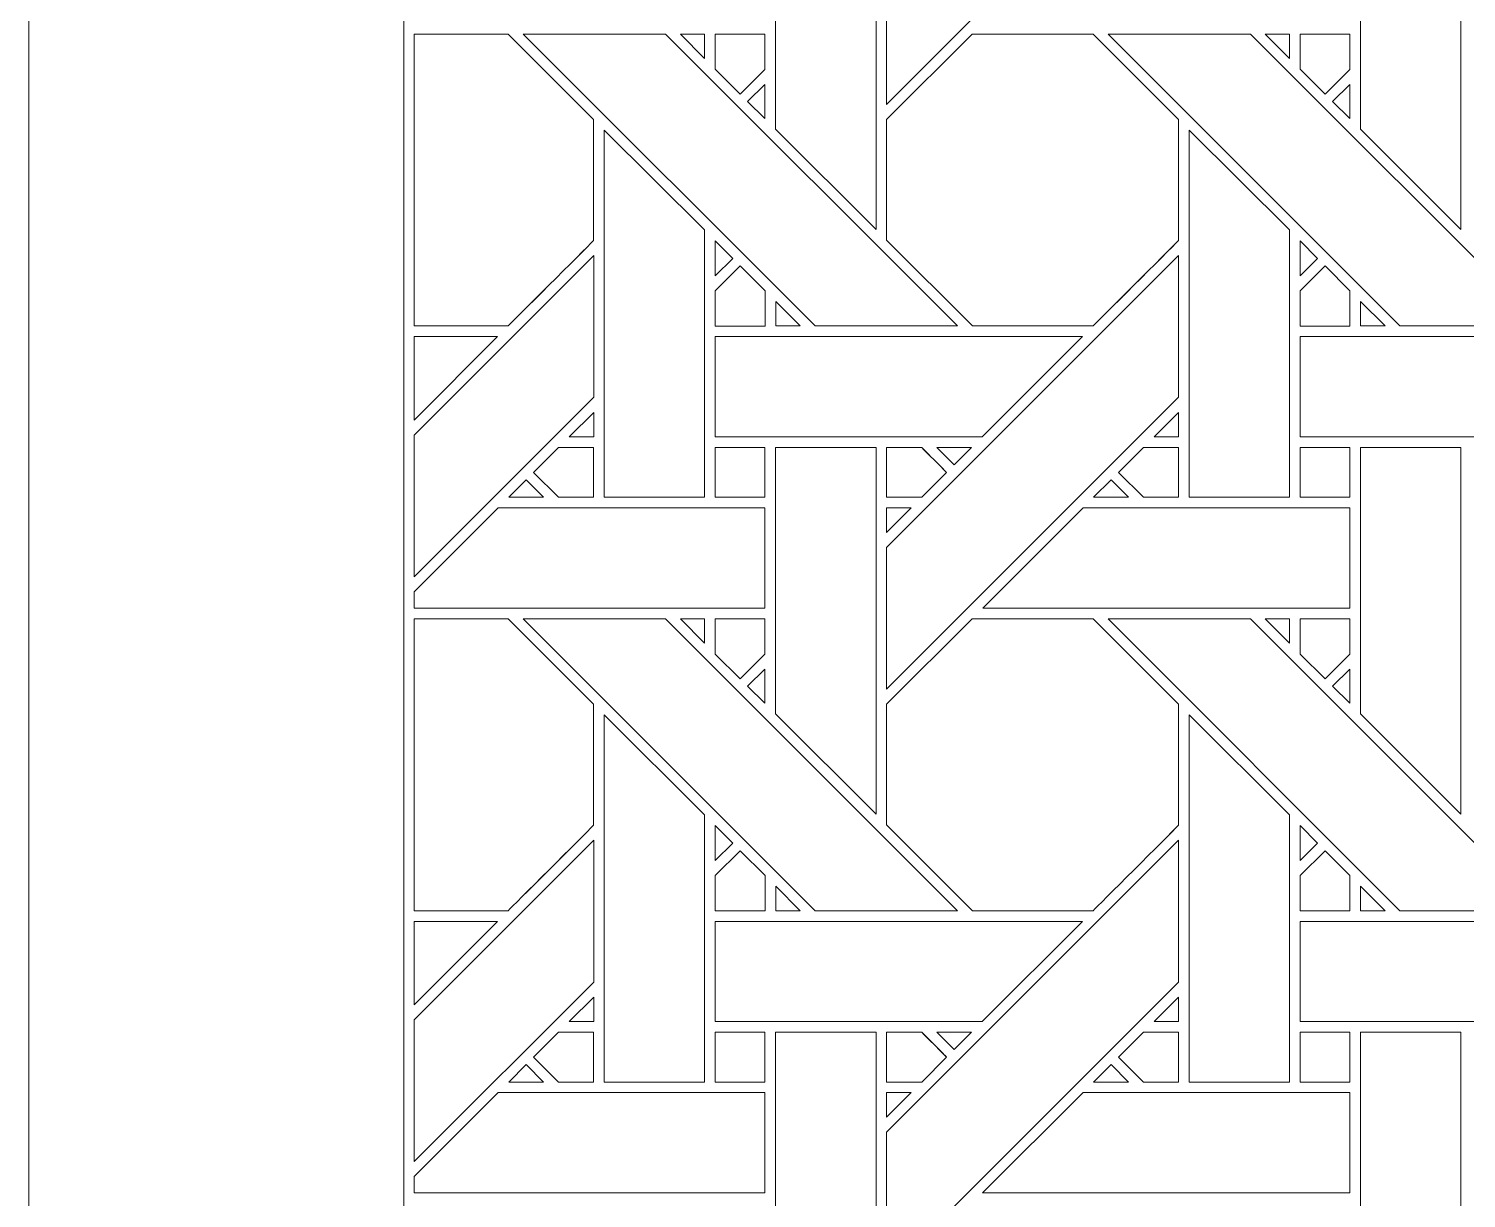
# Model space of a CAD drawing. Header units: inches. Extents: x 8.38 to 16.38, y 5.09 to 13.09.
# Drawn here: x 8.383 to 10.714, y 6.968 to 8.866 of the extents above; entities that cross this region are included whole.
import ezdxf

# ---------------------------------------------------------------- set-up
doc = ezdxf.new("R2010")
doc.units = ezdxf.units.IN
doc.header["$MEASUREMENT"] = 0
doc.layers.add('Design', color=7, linetype='Continuous', lineweight=0)

msp = doc.modelspace()

# ---------------------------------------------------------------- linework, layer by layer
at = {"layer": 'Design'}
for points, knots in [([(8.3829, 13.0948), (8.3829, 13.0948), (8.3829, 5.0948), (8.3829, 5.0948), (8.3829, 5.0948), (16.3829, 5.0948), (16.3829, 5.0948), (16.3829, 5.0948), (16.3829, 13.0948), (16.3829, 13.0948), (16.3829, 13.0948), (8.3829, 13.0948), (8.3829, 13.0948)], [0, 0, 0, 0, 1, 1, 1, 2, 2, 2, 3, 3, 3, 4, 4, 4, 4]), ([(8.9912, 12.4864), (8.9912, 12.4864), (8.9912, 5.7031), (8.9912, 5.7031), (8.9912, 5.7031), (15.7745, 5.7031), (15.7745, 5.7031), (15.7745, 5.7031), (15.7745, 12.4864), (15.7745, 12.4864), (15.7745, 12.4864), (8.9912, 12.4864), (8.9912, 12.4864)], [0, 0, 0, 0, 1, 1, 1, 2, 2, 2, 3, 3, 3, 4, 4, 4, 4]), ([(9.7742, 8.9731), (9.7742, 8.9731), (10.2479, 9.4467), (10.2479, 9.4467), (10.2479, 9.4467), (10.2479, 9.2166), (10.2479, 9.2166), (10.2479, 9.2166), (9.7742, 8.743), (9.7742, 8.743), (9.7742, 8.743), (9.7742, 8.9731), (9.7742, 8.9731)], [0, 0, 0, 0, 1, 1, 1, 2, 2, 2, 3, 3, 3, 4, 4, 4, 4]), ([(9.7571, 9.1352), (9.7571, 9.1352), (9.7571, 8.5401), (9.7571, 8.5401), (9.7571, 8.5401), (9.5942, 8.703), (9.5942, 8.703), (9.5942, 8.703), (9.5942, 9.1352), (9.5942, 9.1352), (9.5942, 9.1352), (9.7571, 9.1352), (9.7571, 9.1352)], [0, 0, 0, 0, 1, 1, 1, 2, 2, 2, 3, 3, 3, 4, 4, 4, 4]), ([(10.7058, 9.1352), (10.7058, 9.1352), (10.7058, 8.5401), (10.7058, 8.5401), (10.7058, 8.5401), (10.5429, 8.703), (10.5429, 8.703), (10.5429, 8.703), (10.5429, 9.1352), (10.5429, 9.1352), (10.5429, 9.1352), (10.7058, 9.1352), (10.7058, 9.1352)], [0, 0, 0, 0, 1, 1, 1, 2, 2, 2, 3, 3, 3, 4, 4, 4, 4]), ([(9.1604, 8.8573), (9.1604, 8.8573), (9.2991, 8.7186), (9.2991, 8.7186), (9.2991, 8.7186), (9.2991, 8.5224), (9.2991, 8.5224), (9.2813, 8.5045), (9.1694, 8.3927), (9.1604, 8.3837), (9.1604, 8.3837), (9.0079, 8.3837), (9.0079, 8.3837), (9.0079, 8.3837), (9.0079, 8.8573), (9.0079, 8.8573), (9.0079, 8.8573), (9.1604, 8.8573), (9.1604, 8.8573)], [0, 0, 0, 0, 1, 1, 1, 2, 2, 2, 3, 3, 3, 4, 4, 4, 5, 5, 5, 6, 6, 6, 6]), ([(9.0079, 8.8573), (9.0079, 8.8573), (9.1604, 8.8573), (9.1604, 8.8573), (9.1604, 8.8573), (9.2991, 8.7186), (9.2991, 8.7186), (9.2991, 8.7186), (9.2991, 8.5224), (9.2991, 8.5224), (9.2811, 8.5043), (9.1692, 8.3926), (9.1604, 8.3837), (9.1604, 8.3837), (9.0079, 8.3837), (9.0079, 8.3837), (9.0079, 8.3837), (9.0079, 8.8573), (9.0079, 8.8573)], [0, 0, 0, 0, 1, 1, 1, 2, 2, 2, 3, 3, 3, 4, 4, 4, 5, 5, 5, 6, 6, 6, 6]), ([(9.4156, 8.8573), (9.4156, 8.8573), (9.8892, 8.3837), (9.8892, 8.3837), (9.8892, 8.3837), (9.6582, 8.3837), (9.6582, 8.3837), (9.6582, 8.3837), (9.1846, 8.8573), (9.1846, 8.8573), (9.1846, 8.8573), (9.4156, 8.8573), (9.4156, 8.8573)], [0, 0, 0, 0, 1, 1, 1, 2, 2, 2, 3, 3, 3, 4, 4, 4, 4]), ([(9.4791, 8.8573), (9.4791, 8.8573), (9.4791, 8.8175), (9.4791, 8.8175), (9.4791, 8.8175), (9.4397, 8.8573), (9.4397, 8.8573), (9.4397, 8.8573), (9.4791, 8.8573), (9.4791, 8.8573)], [0, 0, 0, 0, 1, 1, 1, 2, 2, 2, 3, 3, 3, 3]), ([(9.5766, 8.8573), (9.5766, 8.8573), (9.5766, 8.7997), (9.5766, 8.7997), (9.5766, 8.7997), (9.5366, 8.7598), (9.5366, 8.7598), (9.5366, 8.7598), (9.4963, 8.8001), (9.4963, 8.8001), (9.4963, 8.8001), (9.4963, 8.8573), (9.4963, 8.8573), (9.4963, 8.8573), (9.5766, 8.8573), (9.5766, 8.8573)], [0, 0, 0, 0, 1, 1, 1, 2, 2, 2, 3, 3, 3, 4, 4, 4, 5, 5, 5, 5]), ([(9.5366, 8.7598), (9.5366, 8.7598), (9.4963, 8.8001), (9.4963, 8.8001), (9.4963, 8.8001), (9.4963, 8.8573), (9.4963, 8.8573), (9.4963, 8.8573), (9.5766, 8.8573), (9.5766, 8.8573), (9.5766, 8.8573), (9.5766, 8.7997), (9.5766, 8.7997), (9.5766, 8.7997), (9.5366, 8.7598), (9.5366, 8.7598)], [0, 0, 0, 0, 1, 1, 1, 2, 2, 2, 3, 3, 3, 4, 4, 4, 5, 5, 5, 5]), ([(9.9129, 8.8573), (9.9129, 8.8573), (10.1091, 8.8573), (10.1091, 8.8573), (10.1091, 8.8573), (10.2478, 8.7186), (10.2478, 8.7186), (10.2478, 8.7186), (10.2478, 8.5224), (10.2478, 8.5224), (10.23, 8.5044), (10.1181, 8.3927), (10.1091, 8.3837), (10.1091, 8.3837), (9.9134, 8.3837), (9.9134, 8.3837), (9.9134, 8.3837), (9.7742, 8.5229), (9.7742, 8.5229), (9.7742, 8.5229), (9.7742, 8.7186), (9.7742, 8.7186), (9.7742, 8.7186), (9.9129, 8.8573), (9.9129, 8.8573)], [0, 0, 0, 0, 1, 1, 1, 2, 2, 2, 3, 3, 3, 4, 4, 4, 5, 5, 5, 6, 6, 6, 7, 7, 7, 8, 8, 8, 8]), ([(9.7742, 8.7186), (9.7742, 8.7186), (9.9129, 8.8573), (9.9129, 8.8573), (9.9129, 8.8573), (10.1091, 8.8573), (10.1091, 8.8573), (10.1091, 8.8573), (10.2478, 8.7186), (10.2478, 8.7186), (10.2478, 8.7186), (10.2478, 8.5224), (10.2478, 8.5224), (10.2302, 8.5046), (10.1183, 8.3929), (10.1091, 8.3837), (10.1091, 8.3837), (9.9134, 8.3837), (9.9134, 8.3837), (9.9134, 8.3837), (9.7742, 8.5229), (9.7742, 8.5229), (9.7742, 8.5229), (9.7742, 8.7186), (9.7742, 8.7186)], [0, 0, 0, 0, 1, 1, 1, 2, 2, 2, 3, 3, 3, 4, 4, 4, 5, 5, 5, 6, 6, 6, 7, 7, 7, 8, 8, 8, 8]), ([(10.3643, 8.8573), (10.3643, 8.8573), (10.8379, 8.3837), (10.8379, 8.3837), (10.8379, 8.3837), (10.6069, 8.3837), (10.6069, 8.3837), (10.6069, 8.3837), (10.1334, 8.8573), (10.1334, 8.8573), (10.1334, 8.8573), (10.3643, 8.8573), (10.3643, 8.8573)], [0, 0, 0, 0, 1, 1, 1, 2, 2, 2, 3, 3, 3, 4, 4, 4, 4]), ([(10.4279, 8.8573), (10.4279, 8.8573), (10.4279, 8.8175), (10.4279, 8.8175), (10.4279, 8.8175), (10.3884, 8.8573), (10.3884, 8.8573), (10.3884, 8.8573), (10.4279, 8.8573), (10.4279, 8.8573)], [0, 0, 0, 0, 1, 1, 1, 2, 2, 2, 3, 3, 3, 3]), ([(10.5253, 8.8573), (10.5253, 8.8573), (10.5253, 8.7997), (10.5253, 8.7997), (10.5253, 8.7997), (10.4854, 8.7598), (10.4854, 8.7598), (10.4854, 8.7598), (10.445, 8.8001), (10.445, 8.8001), (10.445, 8.8001), (10.445, 8.8573), (10.445, 8.8573), (10.445, 8.8573), (10.5253, 8.8573), (10.5253, 8.8573)], [0, 0, 0, 0, 1, 1, 1, 2, 2, 2, 3, 3, 3, 4, 4, 4, 5, 5, 5, 5]), ([(10.4854, 8.7598), (10.4854, 8.7598), (10.445, 8.8001), (10.445, 8.8001), (10.445, 8.8001), (10.445, 8.8573), (10.445, 8.8573), (10.445, 8.8573), (10.5253, 8.8573), (10.5253, 8.8573), (10.5253, 8.8573), (10.5253, 8.7997), (10.5253, 8.7997), (10.5253, 8.7997), (10.4854, 8.7598), (10.4854, 8.7598)], [0, 0, 0, 0, 1, 1, 1, 2, 2, 2, 3, 3, 3, 4, 4, 4, 5, 5, 5, 5]), ([(9.5766, 8.7755), (9.5766, 8.7755), (9.5766, 8.7203), (9.5766, 8.7203), (9.5766, 8.7203), (9.5488, 8.7477), (9.5488, 8.7477), (9.5488, 8.7477), (9.5766, 8.7755), (9.5766, 8.7755)], [0, 0, 0, 0, 1, 1, 1, 2, 2, 2, 3, 3, 3, 3]), ([(10.5253, 8.7755), (10.5253, 8.7755), (10.5253, 8.7203), (10.5253, 8.7203), (10.5253, 8.7203), (10.4976, 8.7477), (10.4976, 8.7477), (10.4976, 8.7477), (10.5253, 8.7755), (10.5253, 8.7755)], [0, 0, 0, 0, 1, 1, 1, 2, 2, 2, 3, 3, 3, 3]), ([(9.4791, 8.5394), (9.4791, 8.5394), (9.4791, 8.1057), (9.4791, 8.1057), (9.4791, 8.1057), (9.3163, 8.1057), (9.3163, 8.1057), (9.3163, 8.1057), (9.3163, 8.7015), (9.3163, 8.7015), (9.3163, 8.7015), (9.4791, 8.5394), (9.4791, 8.5394)], [0, 0, 0, 0, 1, 1, 1, 2, 2, 2, 3, 3, 3, 4, 4, 4, 4]), ([(10.4278, 8.5394), (10.4278, 8.5394), (10.4278, 8.1057), (10.4278, 8.1057), (10.4278, 8.1057), (10.265, 8.1057), (10.265, 8.1057), (10.265, 8.1057), (10.265, 8.7015), (10.265, 8.7015), (10.265, 8.7015), (10.4278, 8.5394), (10.4278, 8.5394)], [0, 0, 0, 0, 1, 1, 1, 2, 2, 2, 3, 3, 3, 4, 4, 4, 4]), ([(9.4964, 8.4651), (9.4964, 8.4651), (9.4964, 8.5219), (9.4964, 8.5219), (9.4964, 8.5219), (9.5246, 8.4933), (9.5246, 8.4933), (9.5246, 8.4933), (9.4964, 8.4651), (9.4964, 8.4651)], [0, 0, 0, 0, 1, 1, 1, 2, 2, 2, 3, 3, 3, 3]), ([(10.4451, 8.4651), (10.4451, 8.4651), (10.4451, 8.5219), (10.4451, 8.5219), (10.4451, 8.5219), (10.4733, 8.4933), (10.4733, 8.4933), (10.4733, 8.4933), (10.4451, 8.4651), (10.4451, 8.4651)], [0, 0, 0, 0, 1, 1, 1, 2, 2, 2, 3, 3, 3, 3]), ([(9.2992, 8.498), (9.2992, 8.498), (9.2992, 8.2679), (9.2992, 8.2679), (9.2992, 8.2679), (9.0079, 7.9766), (9.0079, 7.9766), (9.0079, 7.9766), (9.0079, 8.2067), (9.0079, 8.2067), (9.0079, 8.2067), (9.2992, 8.498), (9.2992, 8.498)], [0, 0, 0, 0, 1, 1, 1, 2, 2, 2, 3, 3, 3, 4, 4, 4, 4]), ([(9.7742, 8.0244), (9.7742, 8.0244), (10.2479, 8.498), (10.2479, 8.498), (10.2479, 8.498), (10.2479, 8.2679), (10.2479, 8.2679), (10.2479, 8.2679), (9.7742, 7.7943), (9.7742, 7.7943), (9.7742, 7.7943), (9.7742, 8.0244), (9.7742, 8.0244)], [0, 0, 0, 0, 1, 1, 1, 2, 2, 2, 3, 3, 3, 4, 4, 4, 4]), ([(9.4963, 8.3834), (9.4963, 8.3834), (9.4963, 8.4407), (9.4963, 8.4407), (9.4963, 8.4407), (9.5367, 8.4811), (9.5367, 8.4811), (9.5367, 8.4811), (9.577, 8.4407), (9.577, 8.4407), (9.577, 8.4407), (9.577, 8.3834), (9.577, 8.3834), (9.577, 8.3834), (9.4963, 8.3834), (9.4963, 8.3834)], [0, 0, 0, 0, 1, 1, 1, 2, 2, 2, 3, 3, 3, 4, 4, 4, 5, 5, 5, 5]), ([(9.5367, 8.4811), (9.5367, 8.4811), (9.577, 8.4407), (9.577, 8.4407), (9.577, 8.4407), (9.577, 8.3834), (9.577, 8.3834), (9.577, 8.3834), (9.4963, 8.3834), (9.4963, 8.3834), (9.4963, 8.3834), (9.4963, 8.4407), (9.4963, 8.4407), (9.4963, 8.4407), (9.5367, 8.4811), (9.5367, 8.4811)], [0, 0, 0, 0, 1, 1, 1, 2, 2, 2, 3, 3, 3, 4, 4, 4, 5, 5, 5, 5]), ([(10.4451, 8.3834), (10.4451, 8.3834), (10.4451, 8.4407), (10.4451, 8.4407), (10.4451, 8.4407), (10.4854, 8.4811), (10.4854, 8.4811), (10.4854, 8.4811), (10.5257, 8.4407), (10.5257, 8.4407), (10.5257, 8.4407), (10.5257, 8.3834), (10.5257, 8.3834), (10.5257, 8.3834), (10.4451, 8.3834), (10.4451, 8.3834)], [0, 0, 0, 0, 1, 1, 1, 2, 2, 2, 3, 3, 3, 4, 4, 4, 5, 5, 5, 5]), ([(10.4854, 8.4811), (10.4854, 8.4811), (10.5257, 8.4407), (10.5257, 8.4407), (10.5257, 8.4407), (10.5257, 8.3834), (10.5257, 8.3834), (10.5257, 8.3834), (10.4451, 8.3834), (10.4451, 8.3834), (10.4451, 8.3834), (10.4451, 8.4407), (10.4451, 8.4407), (10.4451, 8.4407), (10.4854, 8.4811), (10.4854, 8.4811)], [0, 0, 0, 0, 1, 1, 1, 2, 2, 2, 3, 3, 3, 4, 4, 4, 5, 5, 5, 5]), ([(9.5943, 8.3837), (9.5943, 8.3837), (9.5943, 8.4235), (9.5943, 8.4235), (9.5943, 8.4235), (9.634, 8.3837), (9.634, 8.3837), (9.634, 8.3837), (9.5943, 8.3837), (9.5943, 8.3837)], [0, 0, 0, 0, 1, 1, 1, 2, 2, 2, 3, 3, 3, 3]), ([(10.543, 8.3837), (10.543, 8.3837), (10.543, 8.4235), (10.543, 8.4235), (10.543, 8.4235), (10.5827, 8.3837), (10.5827, 8.3837), (10.5827, 8.3837), (10.543, 8.3837), (10.543, 8.3837)], [0, 0, 0, 0, 1, 1, 1, 2, 2, 2, 3, 3, 3, 3]), ([(9.1433, 8.3664), (9.1433, 8.3664), (9.0079, 8.231), (9.0079, 8.231), (9.0079, 8.231), (9.0079, 8.3664), (9.0079, 8.3664), (9.0079, 8.3664), (9.1433, 8.3664), (9.1433, 8.3664)], [0, 0, 0, 0, 1, 1, 1, 2, 2, 2, 3, 3, 3, 3]), ([(9.4964, 8.2037), (9.4964, 8.2037), (9.4964, 8.3664), (9.4964, 8.3664), (9.4964, 8.3664), (10.0921, 8.3664), (10.0921, 8.3664), (10.0921, 8.3664), (9.9293, 8.2037), (9.9293, 8.2037), (9.9293, 8.2037), (9.4964, 8.2037), (9.4964, 8.2037)], [0, 0, 0, 0, 1, 1, 1, 2, 2, 2, 3, 3, 3, 4, 4, 4, 4]), ([(10.4451, 8.2037), (10.4451, 8.2037), (10.4451, 8.3664), (10.4451, 8.3664), (10.4451, 8.3664), (11.0408, 8.3664), (11.0408, 8.3664), (11.0408, 8.3664), (10.8781, 8.2037), (10.8781, 8.2037), (10.8781, 8.2037), (10.4451, 8.2037), (10.4451, 8.2037)], [0, 0, 0, 0, 1, 1, 1, 2, 2, 2, 3, 3, 3, 4, 4, 4, 4]), ([(9.2594, 8.2038), (9.2594, 8.2038), (9.2992, 8.2435), (9.2992, 8.2435), (9.2992, 8.2435), (9.2992, 8.2038), (9.2992, 8.2038), (9.2992, 8.2038), (9.2594, 8.2038), (9.2594, 8.2038)], [0, 0, 0, 0, 1, 1, 1, 2, 2, 2, 3, 3, 3, 3]), ([(10.2081, 8.2038), (10.2081, 8.2038), (10.2479, 8.2435), (10.2479, 8.2435), (10.2479, 8.2435), (10.2479, 8.2038), (10.2479, 8.2038), (10.2479, 8.2038), (10.2081, 8.2038), (10.2081, 8.2038)], [0, 0, 0, 0, 1, 1, 1, 2, 2, 2, 3, 3, 3, 3]), ([(9.242, 8.1057), (9.242, 8.1057), (9.2017, 8.1461), (9.2017, 8.1461), (9.2017, 8.1461), (9.2421, 8.1865), (9.2421, 8.1865), (9.2421, 8.1865), (9.2991, 8.1865), (9.2991, 8.1865), (9.2991, 8.1865), (9.2991, 8.1057), (9.2991, 8.1057), (9.2991, 8.1057), (9.242, 8.1057), (9.242, 8.1057)], [0, 0, 0, 0, 1, 1, 1, 2, 2, 2, 3, 3, 3, 4, 4, 4, 5, 5, 5, 5]), ([(9.2991, 8.1865), (9.2991, 8.1865), (9.2991, 8.1057), (9.2991, 8.1057), (9.2991, 8.1057), (9.242, 8.1057), (9.242, 8.1057), (9.242, 8.1057), (9.2017, 8.1461), (9.2017, 8.1461), (9.2017, 8.1461), (9.2421, 8.1865), (9.2421, 8.1865), (9.2421, 8.1865), (9.2991, 8.1865), (9.2991, 8.1865)], [0, 0, 0, 0, 1, 1, 1, 2, 2, 2, 3, 3, 3, 4, 4, 4, 5, 5, 5, 5]), ([(9.4963, 8.1865), (9.4963, 8.1865), (9.5766, 8.1865), (9.5766, 8.1865), (9.5766, 8.1865), (9.5766, 8.1057), (9.5766, 8.1057), (9.5766, 8.1057), (9.4963, 8.1057), (9.4963, 8.1057), (9.4963, 8.1057), (9.4963, 8.1865), (9.4963, 8.1865)], [0, 0, 0, 0, 1, 1, 1, 2, 2, 2, 3, 3, 3, 4, 4, 4, 4]), ([(9.5766, 8.1865), (9.5766, 8.1865), (9.5766, 8.1057), (9.5766, 8.1057), (9.5766, 8.1057), (9.4963, 8.1057), (9.4963, 8.1057), (9.4963, 8.1057), (9.4963, 8.1865), (9.4963, 8.1865), (9.4963, 8.1865), (9.5766, 8.1865), (9.5766, 8.1865)], [0, 0, 0, 0, 1, 1, 1, 2, 2, 2, 3, 3, 3, 4, 4, 4, 4]), ([(9.7571, 8.1865), (9.7571, 8.1865), (9.7571, 7.5914), (9.7571, 7.5914), (9.7571, 7.5914), (9.5942, 7.7543), (9.5942, 7.7543), (9.5942, 7.7543), (9.5942, 8.1865), (9.5942, 8.1865), (9.5942, 8.1865), (9.7571, 8.1865), (9.7571, 8.1865)], [0, 0, 0, 0, 1, 1, 1, 2, 2, 2, 3, 3, 3, 4, 4, 4, 4]), ([(9.8313, 8.1865), (9.8364, 8.1813), (9.8672, 8.1505), (9.8716, 8.1461), (9.8716, 8.1461), (9.8312, 8.1057), (9.8312, 8.1057), (9.8312, 8.1057), (9.7742, 8.1057), (9.7742, 8.1057), (9.7742, 8.1057), (9.7742, 8.1865), (9.7742, 8.1865), (9.7742, 8.1865), (9.8313, 8.1865), (9.8313, 8.1865)], [0, 0, 0, 0, 1, 1, 1, 2, 2, 2, 3, 3, 3, 4, 4, 4, 5, 5, 5, 5]), ([(9.8572, 8.1605), (9.8572, 8.1605), (9.8716, 8.1461), (9.8716, 8.1461), (9.8716, 8.1461), (9.8312, 8.1057), (9.8312, 8.1057), (9.8312, 8.1057), (9.7742, 8.1057), (9.7742, 8.1057), (9.7742, 8.1057), (9.7742, 8.1865), (9.7742, 8.1865), (9.7742, 8.1865), (9.8313, 8.1865), (9.8313, 8.1865), (9.8369, 8.1809), (9.8475, 8.1702), (9.8572, 8.1605)], [0, 0, 0, 0, 1, 1, 1, 2, 2, 2, 3, 3, 3, 4, 4, 4, 5, 5, 5, 6, 6, 6, 6]), ([(9.8556, 8.1865), (9.8556, 8.1865), (9.9121, 8.1865), (9.9121, 8.1865), (9.9121, 8.1865), (9.8838, 8.1583), (9.8838, 8.1583), (9.8838, 8.1583), (9.8556, 8.1865), (9.8556, 8.1865)], [0, 0, 0, 0, 1, 1, 1, 2, 2, 2, 3, 3, 3, 3]), ([(10.1907, 8.1057), (10.1907, 8.1057), (10.1504, 8.1461), (10.1504, 8.1461), (10.1504, 8.1461), (10.1908, 8.1865), (10.1908, 8.1865), (10.1908, 8.1865), (10.2479, 8.1865), (10.2479, 8.1865), (10.2479, 8.1865), (10.2479, 8.1057), (10.2479, 8.1057), (10.2479, 8.1057), (10.1907, 8.1057), (10.1907, 8.1057)], [0, 0, 0, 0, 1, 1, 1, 2, 2, 2, 3, 3, 3, 4, 4, 4, 5, 5, 5, 5]), ([(10.1504, 8.1461), (10.1504, 8.1461), (10.1908, 8.1865), (10.1908, 8.1865), (10.1908, 8.1865), (10.2479, 8.1865), (10.2479, 8.1865), (10.2479, 8.1865), (10.2479, 8.1057), (10.2479, 8.1057), (10.2479, 8.1057), (10.1907, 8.1057), (10.1907, 8.1057), (10.1907, 8.1057), (10.1504, 8.1461), (10.1504, 8.1461)], [0, 0, 0, 0, 1, 1, 1, 2, 2, 2, 3, 3, 3, 4, 4, 4, 5, 5, 5, 5]), ([(10.4451, 8.1057), (10.4451, 8.1057), (10.4451, 8.1865), (10.4451, 8.1865), (10.4451, 8.1865), (10.5253, 8.1865), (10.5253, 8.1865), (10.5253, 8.1865), (10.5253, 8.1057), (10.5253, 8.1057), (10.5253, 8.1057), (10.4451, 8.1057), (10.4451, 8.1057)], [0, 0, 0, 0, 1, 1, 1, 2, 2, 2, 3, 3, 3, 4, 4, 4, 4]), ([(10.4451, 8.1865), (10.4451, 8.1865), (10.5253, 8.1865), (10.5253, 8.1865), (10.5253, 8.1865), (10.5253, 8.1057), (10.5253, 8.1057), (10.5253, 8.1057), (10.4451, 8.1057), (10.4451, 8.1057), (10.4451, 8.1057), (10.4451, 8.1865), (10.4451, 8.1865)], [0, 0, 0, 0, 1, 1, 1, 2, 2, 2, 3, 3, 3, 4, 4, 4, 4]), ([(10.7058, 8.1865), (10.7058, 8.1865), (10.7058, 7.5914), (10.7058, 7.5914), (10.7058, 7.5914), (10.5429, 7.7543), (10.5429, 7.7543), (10.5429, 7.7543), (10.5429, 8.1865), (10.5429, 8.1865), (10.5429, 8.1865), (10.7058, 8.1865), (10.7058, 8.1865)], [0, 0, 0, 0, 1, 1, 1, 2, 2, 2, 3, 3, 3, 4, 4, 4, 4]), ([(9.2178, 8.1057), (9.2178, 8.1057), (9.1613, 8.1057), (9.1613, 8.1057), (9.1613, 8.1057), (9.1896, 8.1339), (9.1896, 8.1339), (9.1896, 8.1339), (9.2178, 8.1057), (9.2178, 8.1057)], [0, 0, 0, 0, 1, 1, 1, 2, 2, 2, 3, 3, 3, 3]), ([(10.1666, 8.1057), (10.1666, 8.1057), (10.11, 8.1057), (10.11, 8.1057), (10.11, 8.1057), (10.1383, 8.1339), (10.1383, 8.1339), (10.1383, 8.1339), (10.1666, 8.1057), (10.1666, 8.1057)], [0, 0, 0, 0, 1, 1, 1, 2, 2, 2, 3, 3, 3, 3]), ([(9.0079, 7.9522), (9.0079, 7.9522), (9.1442, 8.0885), (9.1442, 8.0885), (9.1442, 8.0885), (9.5766, 8.0885), (9.5766, 8.0885), (9.5766, 8.0885), (9.5766, 7.9257), (9.5766, 7.9257), (9.5766, 7.9257), (9.0079, 7.9257), (9.0079, 7.9257), (9.0079, 7.9257), (9.0079, 7.9522), (9.0079, 7.9522)], [0, 0, 0, 0, 1, 1, 1, 2, 2, 2, 3, 3, 3, 4, 4, 4, 5, 5, 5, 5]), ([(9.8141, 8.0885), (9.8141, 8.0885), (9.7742, 8.0487), (9.7742, 8.0487), (9.7742, 8.0487), (9.7742, 8.0885), (9.7742, 8.0885), (9.7742, 8.0885), (9.8141, 8.0885), (9.8141, 8.0885)], [0, 0, 0, 0, 1, 1, 1, 2, 2, 2, 3, 3, 3, 3]), ([(10.0929, 8.0885), (10.0929, 8.0885), (10.5253, 8.0885), (10.5253, 8.0885), (10.5253, 8.0885), (10.5253, 7.9257), (10.5253, 7.9257), (10.5253, 7.9257), (9.9301, 7.9257), (9.9301, 7.9257), (9.9301, 7.9257), (10.0929, 8.0885), (10.0929, 8.0885)], [0, 0, 0, 0, 1, 1, 1, 2, 2, 2, 3, 3, 3, 4, 4, 4, 4]), ([(9.1604, 7.9086), (9.1604, 7.9086), (9.2991, 7.7699), (9.2991, 7.7699), (9.2991, 7.7699), (9.2991, 7.5737), (9.2991, 7.5737), (9.2813, 7.5557), (9.1694, 7.444), (9.1604, 7.435), (9.1604, 7.435), (9.0079, 7.435), (9.0079, 7.435), (9.0079, 7.435), (9.0079, 7.9086), (9.0079, 7.9086), (9.0079, 7.9086), (9.1604, 7.9086), (9.1604, 7.9086)], [0, 0, 0, 0, 1, 1, 1, 2, 2, 2, 3, 3, 3, 4, 4, 4, 5, 5, 5, 6, 6, 6, 6]), ([(9.0079, 7.9086), (9.0079, 7.9086), (9.1604, 7.9086), (9.1604, 7.9086), (9.1604, 7.9086), (9.2991, 7.7699), (9.2991, 7.7699), (9.2991, 7.7699), (9.2991, 7.5737), (9.2991, 7.5737), (9.2812, 7.5556), (9.1693, 7.4439), (9.1604, 7.435), (9.1604, 7.435), (9.0079, 7.435), (9.0079, 7.435), (9.0079, 7.435), (9.0079, 7.9086), (9.0079, 7.9086)], [0, 0, 0, 0, 1, 1, 1, 2, 2, 2, 3, 3, 3, 4, 4, 4, 5, 5, 5, 6, 6, 6, 6]), ([(9.4156, 7.9086), (9.4156, 7.9086), (9.8892, 7.435), (9.8892, 7.435), (9.8892, 7.435), (9.6582, 7.435), (9.6582, 7.435), (9.6582, 7.435), (9.1846, 7.9086), (9.1846, 7.9086), (9.1846, 7.9086), (9.4156, 7.9086), (9.4156, 7.9086)], [0, 0, 0, 0, 1, 1, 1, 2, 2, 2, 3, 3, 3, 4, 4, 4, 4]), ([(9.4791, 7.9086), (9.4791, 7.9086), (9.4791, 7.8688), (9.4791, 7.8688), (9.4791, 7.8688), (9.4397, 7.9086), (9.4397, 7.9086), (9.4397, 7.9086), (9.4791, 7.9086), (9.4791, 7.9086)], [0, 0, 0, 0, 1, 1, 1, 2, 2, 2, 3, 3, 3, 3]), ([(9.5766, 7.9086), (9.5766, 7.9086), (9.5766, 7.851), (9.5766, 7.851), (9.5766, 7.851), (9.5366, 7.8111), (9.5366, 7.8111), (9.5366, 7.8111), (9.4963, 7.8514), (9.4963, 7.8514), (9.4963, 7.8514), (9.4963, 7.9086), (9.4963, 7.9086), (9.4963, 7.9086), (9.5766, 7.9086), (9.5766, 7.9086)], [0, 0, 0, 0, 1, 1, 1, 2, 2, 2, 3, 3, 3, 4, 4, 4, 5, 5, 5, 5]), ([(9.5366, 7.8111), (9.5366, 7.8111), (9.4963, 7.8514), (9.4963, 7.8514), (9.4963, 7.8514), (9.4963, 7.9086), (9.4963, 7.9086), (9.4963, 7.9086), (9.5766, 7.9086), (9.5766, 7.9086), (9.5766, 7.9086), (9.5766, 7.851), (9.5766, 7.851), (9.5766, 7.851), (9.5366, 7.8111), (9.5366, 7.8111)], [0, 0, 0, 0, 1, 1, 1, 2, 2, 2, 3, 3, 3, 4, 4, 4, 5, 5, 5, 5]), ([(9.9129, 7.9086), (9.9129, 7.9086), (10.1091, 7.9086), (10.1091, 7.9086), (10.1091, 7.9086), (10.2478, 7.7699), (10.2478, 7.7699), (10.2478, 7.7699), (10.2478, 7.5737), (10.2478, 7.5737), (10.23, 7.5557), (10.1181, 7.444), (10.1091, 7.435), (10.1091, 7.435), (9.9134, 7.435), (9.9134, 7.435), (9.9134, 7.435), (9.7742, 7.5742), (9.7742, 7.5742), (9.7742, 7.5742), (9.7742, 7.7699), (9.7742, 7.7699), (9.7742, 7.7699), (9.9129, 7.9086), (9.9129, 7.9086)], [0, 0, 0, 0, 1, 1, 1, 2, 2, 2, 3, 3, 3, 4, 4, 4, 5, 5, 5, 6, 6, 6, 7, 7, 7, 8, 8, 8, 8]), ([(9.7742, 7.7699), (9.7742, 7.7699), (9.9129, 7.9086), (9.9129, 7.9086), (9.9129, 7.9086), (10.1091, 7.9086), (10.1091, 7.9086), (10.1091, 7.9086), (10.2478, 7.7699), (10.2478, 7.7699), (10.2478, 7.7699), (10.2478, 7.5737), (10.2478, 7.5737), (10.2301, 7.5558), (10.1182, 7.444), (10.1091, 7.435), (10.1091, 7.435), (9.9134, 7.435), (9.9134, 7.435), (9.9134, 7.435), (9.7742, 7.5742), (9.7742, 7.5742), (9.7742, 7.5742), (9.7742, 7.7699), (9.7742, 7.7699)], [0, 0, 0, 0, 1, 1, 1, 2, 2, 2, 3, 3, 3, 4, 4, 4, 5, 5, 5, 6, 6, 6, 7, 7, 7, 8, 8, 8, 8]), ([(10.3643, 7.9086), (10.3643, 7.9086), (10.838, 7.435), (10.838, 7.435), (10.838, 7.435), (10.6069, 7.435), (10.6069, 7.435), (10.6069, 7.435), (10.1334, 7.9086), (10.1334, 7.9086), (10.1334, 7.9086), (10.3643, 7.9086), (10.3643, 7.9086)], [0, 0, 0, 0, 1, 1, 1, 2, 2, 2, 3, 3, 3, 4, 4, 4, 4]), ([(10.4279, 7.9086), (10.4279, 7.9086), (10.4279, 7.8688), (10.4279, 7.8688), (10.4279, 7.8688), (10.3884, 7.9086), (10.3884, 7.9086), (10.3884, 7.9086), (10.4279, 7.9086), (10.4279, 7.9086)], [0, 0, 0, 0, 1, 1, 1, 2, 2, 2, 3, 3, 3, 3]), ([(10.5253, 7.9086), (10.5253, 7.9086), (10.5253, 7.851), (10.5253, 7.851), (10.5253, 7.851), (10.4854, 7.8111), (10.4854, 7.8111), (10.4854, 7.8111), (10.445, 7.8514), (10.445, 7.8514), (10.445, 7.8514), (10.445, 7.9086), (10.445, 7.9086), (10.445, 7.9086), (10.5253, 7.9086), (10.5253, 7.9086)], [0, 0, 0, 0, 1, 1, 1, 2, 2, 2, 3, 3, 3, 4, 4, 4, 5, 5, 5, 5]), ([(10.4854, 7.8111), (10.4854, 7.8111), (10.445, 7.8514), (10.445, 7.8514), (10.445, 7.8514), (10.445, 7.9086), (10.445, 7.9086), (10.445, 7.9086), (10.5253, 7.9086), (10.5253, 7.9086), (10.5253, 7.9086), (10.5253, 7.851), (10.5253, 7.851), (10.5253, 7.851), (10.4854, 7.8111), (10.4854, 7.8111)], [0, 0, 0, 0, 1, 1, 1, 2, 2, 2, 3, 3, 3, 4, 4, 4, 5, 5, 5, 5]), ([(9.5766, 7.8268), (9.5766, 7.8268), (9.5766, 7.7716), (9.5766, 7.7716), (9.5766, 7.7716), (9.5488, 7.799), (9.5488, 7.799), (9.5488, 7.799), (9.5766, 7.8268), (9.5766, 7.8268)], [0, 0, 0, 0, 1, 1, 1, 2, 2, 2, 3, 3, 3, 3]), ([(10.5253, 7.8268), (10.5253, 7.8268), (10.5253, 7.7716), (10.5253, 7.7716), (10.5253, 7.7716), (10.4976, 7.799), (10.4976, 7.799), (10.4976, 7.799), (10.5253, 7.8268), (10.5253, 7.8268)], [0, 0, 0, 0, 1, 1, 1, 2, 2, 2, 3, 3, 3, 3]), ([(9.4791, 7.5906), (9.4791, 7.5906), (9.4791, 7.157), (9.4791, 7.157), (9.4791, 7.157), (9.3163, 7.157), (9.3163, 7.157), (9.3163, 7.157), (9.3163, 7.7528), (9.3163, 7.7528), (9.3163, 7.7528), (9.4791, 7.5906), (9.4791, 7.5906)], [0, 0, 0, 0, 1, 1, 1, 2, 2, 2, 3, 3, 3, 4, 4, 4, 4]), ([(10.4278, 7.5906), (10.4278, 7.5906), (10.4278, 7.157), (10.4278, 7.157), (10.4278, 7.157), (10.265, 7.157), (10.265, 7.157), (10.265, 7.157), (10.265, 7.7528), (10.265, 7.7528), (10.265, 7.7528), (10.4278, 7.5906), (10.4278, 7.5906)], [0, 0, 0, 0, 1, 1, 1, 2, 2, 2, 3, 3, 3, 4, 4, 4, 4]), ([(9.4964, 7.5164), (9.4964, 7.5164), (9.4964, 7.5732), (9.4964, 7.5732), (9.4964, 7.5732), (9.5246, 7.5446), (9.5246, 7.5446), (9.5246, 7.5446), (9.4964, 7.5164), (9.4964, 7.5164)], [0, 0, 0, 0, 1, 1, 1, 2, 2, 2, 3, 3, 3, 3]), ([(10.4451, 7.5164), (10.4451, 7.5164), (10.4451, 7.5732), (10.4451, 7.5732), (10.4451, 7.5732), (10.4733, 7.5446), (10.4733, 7.5446), (10.4733, 7.5446), (10.4451, 7.5164), (10.4451, 7.5164)], [0, 0, 0, 0, 1, 1, 1, 2, 2, 2, 3, 3, 3, 3]), ([(9.2992, 7.5492), (9.2992, 7.5492), (9.2992, 7.3192), (9.2992, 7.3192), (9.2992, 7.3192), (9.0079, 7.0279), (9.0079, 7.0279), (9.0079, 7.0279), (9.0079, 7.258), (9.0079, 7.258), (9.0079, 7.258), (9.2992, 7.5492), (9.2992, 7.5492)], [0, 0, 0, 0, 1, 1, 1, 2, 2, 2, 3, 3, 3, 4, 4, 4, 4]), ([(9.4963, 7.4347), (9.4963, 7.4347), (9.4963, 7.492), (9.4963, 7.492), (9.4963, 7.492), (9.5367, 7.5323), (9.5367, 7.5323), (9.5367, 7.5323), (9.577, 7.492), (9.577, 7.492), (9.577, 7.492), (9.577, 7.4347), (9.577, 7.4347), (9.577, 7.4347), (9.4963, 7.4347), (9.4963, 7.4347)], [0, 0, 0, 0, 1, 1, 1, 2, 2, 2, 3, 3, 3, 4, 4, 4, 5, 5, 5, 5]), ([(9.5367, 7.5323), (9.5367, 7.5323), (9.577, 7.492), (9.577, 7.492), (9.577, 7.492), (9.577, 7.4347), (9.577, 7.4347), (9.577, 7.4347), (9.4963, 7.4347), (9.4963, 7.4347), (9.4963, 7.4347), (9.4963, 7.492), (9.4963, 7.492), (9.4963, 7.492), (9.5367, 7.5323), (9.5367, 7.5323)], [0, 0, 0, 0, 1, 1, 1, 2, 2, 2, 3, 3, 3, 4, 4, 4, 5, 5, 5, 5]), ([(9.7742, 7.0756), (9.7742, 7.0756), (10.2479, 7.5492), (10.2479, 7.5492), (10.2479, 7.5492), (10.2479, 7.3192), (10.2479, 7.3192), (10.2479, 7.3192), (9.7742, 6.8455), (9.7742, 6.8455), (9.7742, 6.8455), (9.7742, 7.0756), (9.7742, 7.0756)], [0, 0, 0, 0, 1, 1, 1, 2, 2, 2, 3, 3, 3, 4, 4, 4, 4]), ([(10.4451, 7.4347), (10.4451, 7.4347), (10.4451, 7.492), (10.4451, 7.492), (10.4451, 7.492), (10.4854, 7.5323), (10.4854, 7.5323), (10.4854, 7.5323), (10.5257, 7.492), (10.5257, 7.492), (10.5257, 7.492), (10.5257, 7.4347), (10.5257, 7.4347), (10.5257, 7.4347), (10.4451, 7.4347), (10.4451, 7.4347)], [0, 0, 0, 0, 1, 1, 1, 2, 2, 2, 3, 3, 3, 4, 4, 4, 5, 5, 5, 5]), ([(10.4451, 7.4347), (10.4451, 7.4347), (10.4451, 7.492), (10.4451, 7.492), (10.4451, 7.492), (10.4854, 7.5323), (10.4854, 7.5323), (10.4854, 7.5323), (10.5257, 7.492), (10.5257, 7.492), (10.5257, 7.492), (10.5257, 7.4347), (10.5257, 7.4347), (10.5257, 7.4347), (10.4451, 7.4347), (10.4451, 7.4347)], [0, 0, 0, 0, 1, 1, 1, 2, 2, 2, 3, 3, 3, 4, 4, 4, 5, 5, 5, 5]), ([(9.5943, 7.4349), (9.5943, 7.4349), (9.5943, 7.4747), (9.5943, 7.4747), (9.5943, 7.4747), (9.634, 7.4349), (9.634, 7.4349), (9.634, 7.4349), (9.5943, 7.4349), (9.5943, 7.4349)], [0, 0, 0, 0, 1, 1, 1, 2, 2, 2, 3, 3, 3, 3]), ([(10.5827, 7.4349), (10.5827, 7.4349), (10.543, 7.4349), (10.543, 7.4349), (10.543, 7.4349), (10.543, 7.4747), (10.543, 7.4747), (10.543, 7.4747), (10.5827, 7.4349), (10.5827, 7.4349)], [0, 0, 0, 0, 1, 1, 1, 2, 2, 2, 3, 3, 3, 3]), ([(9.1433, 7.4177), (9.1433, 7.4177), (9.0079, 7.2823), (9.0079, 7.2823), (9.0079, 7.2823), (9.0079, 7.4177), (9.0079, 7.4177), (9.0079, 7.4177), (9.1433, 7.4177), (9.1433, 7.4177)], [0, 0, 0, 0, 1, 1, 1, 2, 2, 2, 3, 3, 3, 3]), ([(9.4964, 7.255), (9.4964, 7.255), (9.4964, 7.4177), (9.4964, 7.4177), (9.4964, 7.4177), (10.0921, 7.4177), (10.0921, 7.4177), (10.0921, 7.4177), (9.9293, 7.255), (9.9293, 7.255), (9.9293, 7.255), (9.4964, 7.255), (9.4964, 7.255)], [0, 0, 0, 0, 1, 1, 1, 2, 2, 2, 3, 3, 3, 4, 4, 4, 4]), ([(10.4451, 7.255), (10.4451, 7.255), (10.4451, 7.4177), (10.4451, 7.4177), (10.4451, 7.4177), (11.0408, 7.4177), (11.0408, 7.4177), (11.0408, 7.4177), (10.8781, 7.255), (10.8781, 7.255), (10.8781, 7.255), (10.4451, 7.255), (10.4451, 7.255)], [0, 0, 0, 0, 1, 1, 1, 2, 2, 2, 3, 3, 3, 4, 4, 4, 4]), ([(9.2594, 7.255), (9.2594, 7.255), (9.2992, 7.2948), (9.2992, 7.2948), (9.2992, 7.2948), (9.2992, 7.255), (9.2992, 7.255), (9.2992, 7.255), (9.2594, 7.255), (9.2594, 7.255)], [0, 0, 0, 0, 1, 1, 1, 2, 2, 2, 3, 3, 3, 3]), ([(10.2081, 7.255), (10.2081, 7.255), (10.2479, 7.2948), (10.2479, 7.2948), (10.2479, 7.2948), (10.2479, 7.255), (10.2479, 7.255), (10.2479, 7.255), (10.2081, 7.255), (10.2081, 7.255)], [0, 0, 0, 0, 1, 1, 1, 2, 2, 2, 3, 3, 3, 3]), ([(9.242, 7.1569), (9.242, 7.1569), (9.2017, 7.1973), (9.2017, 7.1973), (9.2017, 7.1973), (9.2421, 7.2377), (9.2421, 7.2377), (9.2421, 7.2377), (9.2991, 7.2377), (9.2991, 7.2377), (9.2991, 7.2377), (9.2991, 7.1569), (9.2991, 7.1569), (9.2991, 7.1569), (9.242, 7.1569), (9.242, 7.1569)], [0, 0, 0, 0, 1, 1, 1, 2, 2, 2, 3, 3, 3, 4, 4, 4, 5, 5, 5, 5]), ([(9.2991, 7.2377), (9.2991, 7.2377), (9.2991, 7.1569), (9.2991, 7.1569), (9.2991, 7.1569), (9.242, 7.1569), (9.242, 7.1569), (9.242, 7.1569), (9.2017, 7.1973), (9.2017, 7.1973), (9.2017, 7.1973), (9.2421, 7.2377), (9.2421, 7.2377), (9.2421, 7.2377), (9.2991, 7.2377), (9.2991, 7.2377)], [0, 0, 0, 0, 1, 1, 1, 2, 2, 2, 3, 3, 3, 4, 4, 4, 5, 5, 5, 5]), ([(9.4963, 7.2377), (9.4963, 7.2377), (9.5766, 7.2377), (9.5766, 7.2377), (9.5766, 7.2377), (9.5766, 7.1569), (9.5766, 7.1569), (9.5766, 7.1569), (9.4963, 7.1569), (9.4963, 7.1569), (9.4963, 7.1569), (9.4963, 7.2377), (9.4963, 7.2377)], [0, 0, 0, 0, 1, 1, 1, 2, 2, 2, 3, 3, 3, 4, 4, 4, 4]), ([(9.5766, 7.2377), (9.5766, 7.2377), (9.5766, 7.1569), (9.5766, 7.1569), (9.5766, 7.1569), (9.4963, 7.1569), (9.4963, 7.1569), (9.4963, 7.1569), (9.4963, 7.2377), (9.4963, 7.2377), (9.4963, 7.2377), (9.5766, 7.2377), (9.5766, 7.2377)], [0, 0, 0, 0, 1, 1, 1, 2, 2, 2, 3, 3, 3, 4, 4, 4, 4]), ([(9.7571, 7.2377), (9.7571, 7.2377), (9.7571, 6.6426), (9.7571, 6.6426), (9.7571, 6.6426), (9.5942, 6.8055), (9.5942, 6.8055), (9.5942, 6.8055), (9.5942, 7.2377), (9.5942, 7.2377), (9.5942, 7.2377), (9.7571, 7.2377), (9.7571, 7.2377)], [0, 0, 0, 0, 1, 1, 1, 2, 2, 2, 3, 3, 3, 4, 4, 4, 4]), ([(9.8313, 7.2377), (9.8364, 7.2326), (9.8672, 7.2018), (9.8716, 7.1974), (9.8716, 7.1974), (9.8312, 7.1569), (9.8312, 7.1569), (9.8312, 7.1569), (9.7742, 7.1569), (9.7742, 7.1569), (9.7742, 7.1569), (9.7742, 7.2377), (9.7742, 7.2377), (9.7742, 7.2377), (9.8313, 7.2377), (9.8313, 7.2377)], [0, 0, 0, 0, 1, 1, 1, 2, 2, 2, 3, 3, 3, 4, 4, 4, 5, 5, 5, 5]), ([(9.8716, 7.1974), (9.8716, 7.1974), (9.8312, 7.1569), (9.8312, 7.1569), (9.8312, 7.1569), (9.7742, 7.1569), (9.7742, 7.1569), (9.7742, 7.1569), (9.7742, 7.2377), (9.7742, 7.2377), (9.7742, 7.2377), (9.8313, 7.2377), (9.8313, 7.2377), (9.8367, 7.2323), (9.8716, 7.1974), (9.8716, 7.1974)], [0, 0, 0, 0, 1, 1, 1, 2, 2, 2, 3, 3, 3, 4, 4, 4, 5, 5, 5, 5]), ([(9.8556, 7.2377), (9.8556, 7.2377), (9.9121, 7.2377), (9.9121, 7.2377), (9.9121, 7.2377), (9.8838, 7.2096), (9.8838, 7.2096), (9.8838, 7.2096), (9.8556, 7.2377), (9.8556, 7.2377)], [0, 0, 0, 0, 1, 1, 1, 2, 2, 2, 3, 3, 3, 3]), ([(10.1907, 7.1569), (10.1907, 7.1569), (10.1504, 7.1973), (10.1504, 7.1973), (10.1504, 7.1973), (10.1908, 7.2377), (10.1908, 7.2377), (10.1908, 7.2377), (10.2479, 7.2377), (10.2479, 7.2377), (10.2479, 7.2377), (10.2479, 7.1569), (10.2479, 7.1569), (10.2479, 7.1569), (10.1907, 7.1569), (10.1907, 7.1569)], [0, 0, 0, 0, 1, 1, 1, 2, 2, 2, 3, 3, 3, 4, 4, 4, 5, 5, 5, 5]), ([(10.1504, 7.1973), (10.1504, 7.1973), (10.1908, 7.2377), (10.1908, 7.2377), (10.1908, 7.2377), (10.2479, 7.2377), (10.2479, 7.2377), (10.2479, 7.2377), (10.2479, 7.1569), (10.2479, 7.1569), (10.2479, 7.1569), (10.1907, 7.1569), (10.1907, 7.1569), (10.1907, 7.1569), (10.1504, 7.1973), (10.1504, 7.1973)], [0, 0, 0, 0, 1, 1, 1, 2, 2, 2, 3, 3, 3, 4, 4, 4, 5, 5, 5, 5]), ([(10.4451, 7.1569), (10.4451, 7.1569), (10.4451, 7.2377), (10.4451, 7.2377), (10.4451, 7.2377), (10.5253, 7.2377), (10.5253, 7.2377), (10.5253, 7.2377), (10.5253, 7.1569), (10.5253, 7.1569), (10.5253, 7.1569), (10.4451, 7.1569), (10.4451, 7.1569)], [0, 0, 0, 0, 1, 1, 1, 2, 2, 2, 3, 3, 3, 4, 4, 4, 4]), ([(10.4451, 7.2377), (10.4451, 7.2377), (10.5253, 7.2377), (10.5253, 7.2377), (10.5253, 7.2377), (10.5253, 7.1569), (10.5253, 7.1569), (10.5253, 7.1569), (10.4451, 7.1569), (10.4451, 7.1569), (10.4451, 7.1569), (10.4451, 7.2377), (10.4451, 7.2377)], [0, 0, 0, 0, 1, 1, 1, 2, 2, 2, 3, 3, 3, 4, 4, 4, 4]), ([(10.7058, 7.2377), (10.7058, 7.2377), (10.7058, 6.6426), (10.7058, 6.6426), (10.7058, 6.6426), (10.5429, 6.8055), (10.5429, 6.8055), (10.5429, 6.8055), (10.5429, 7.2377), (10.5429, 7.2377), (10.5429, 7.2377), (10.7058, 7.2377), (10.7058, 7.2377)], [0, 0, 0, 0, 1, 1, 1, 2, 2, 2, 3, 3, 3, 4, 4, 4, 4]), ([(9.2178, 7.157), (9.2178, 7.157), (9.1613, 7.157), (9.1613, 7.157), (9.1613, 7.157), (9.1896, 7.1852), (9.1896, 7.1852), (9.1896, 7.1852), (9.2178, 7.157), (9.2178, 7.157)], [0, 0, 0, 0, 1, 1, 1, 2, 2, 2, 3, 3, 3, 3]), ([(10.1666, 7.157), (10.1666, 7.157), (10.11, 7.157), (10.11, 7.157), (10.11, 7.157), (10.1383, 7.1852), (10.1383, 7.1852), (10.1383, 7.1852), (10.1666, 7.157), (10.1666, 7.157)], [0, 0, 0, 0, 1, 1, 1, 2, 2, 2, 3, 3, 3, 3]), ([(9.0079, 7.0035), (9.0079, 7.0035), (9.1442, 7.1398), (9.1442, 7.1398), (9.1442, 7.1398), (9.5766, 7.1398), (9.5766, 7.1398), (9.5766, 7.1398), (9.5766, 6.977), (9.5766, 6.977), (9.5766, 6.977), (9.0079, 6.977), (9.0079, 6.977), (9.0079, 6.977), (9.0079, 7.0035), (9.0079, 7.0035)], [0, 0, 0, 0, 1, 1, 1, 2, 2, 2, 3, 3, 3, 4, 4, 4, 5, 5, 5, 5]), ([(9.8141, 7.1398), (9.8141, 7.1398), (9.7742, 7.1), (9.7742, 7.1), (9.7742, 7.1), (9.7742, 7.1398), (9.7742, 7.1398), (9.7742, 7.1398), (9.8141, 7.1398), (9.8141, 7.1398)], [0, 0, 0, 0, 1, 1, 1, 2, 2, 2, 3, 3, 3, 3]), ([(9.93, 6.977), (9.93, 6.977), (10.0929, 7.1398), (10.0929, 7.1398), (10.0929, 7.1398), (10.5253, 7.1398), (10.5253, 7.1398), (10.5253, 7.1398), (10.5253, 6.977), (10.5253, 6.977), (10.5253, 6.977), (9.93, 6.977), (9.93, 6.977)], [0, 0, 0, 0, 1, 1, 1, 2, 2, 2, 3, 3, 3, 4, 4, 4, 4])]:
    msp.add_open_spline(points, degree=3, knots=knots, dxfattribs=at)

doc.saveas('drawing.dxf')
